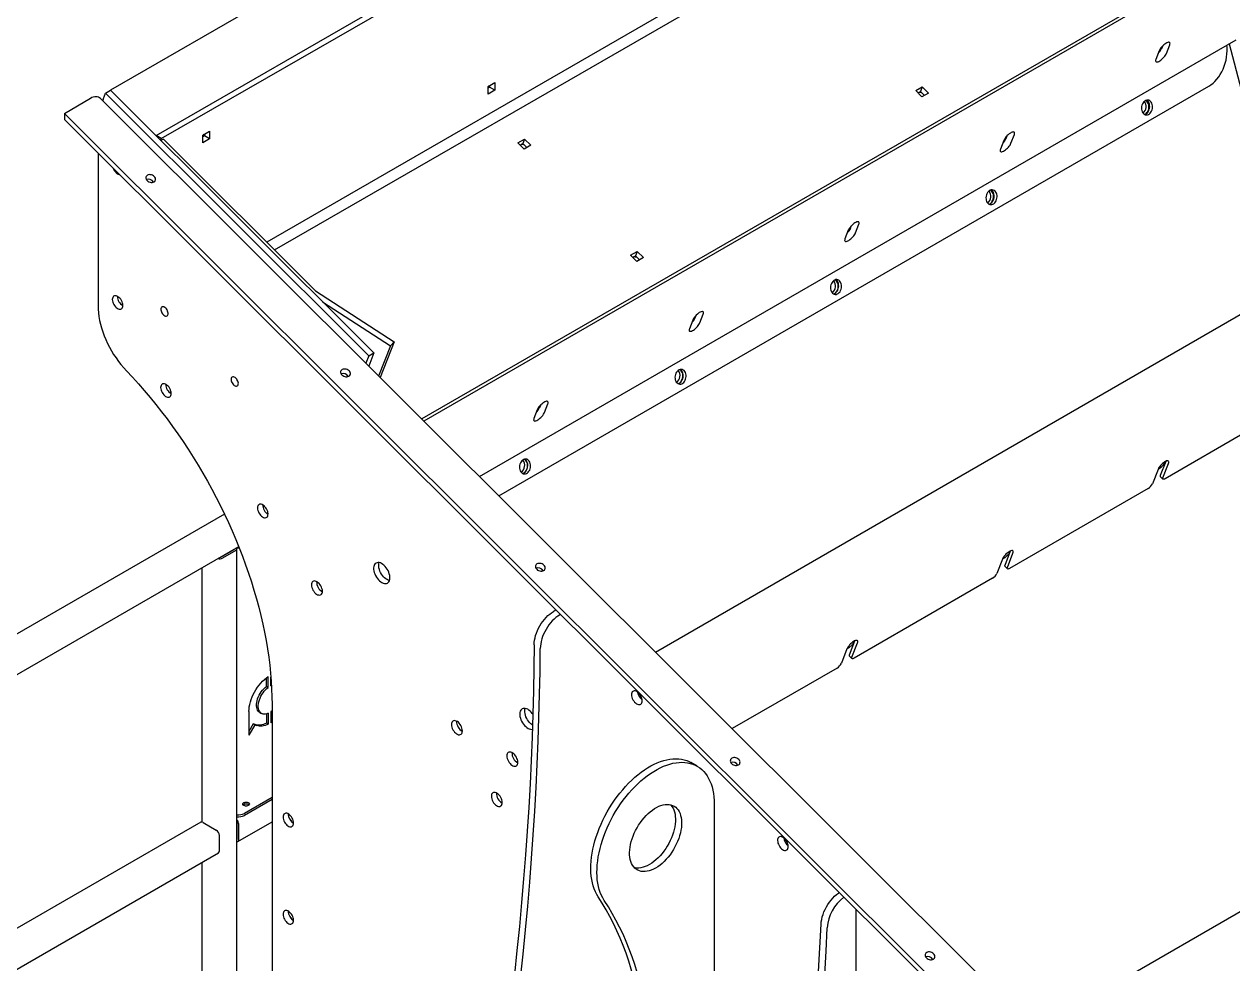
# Model space of a CAD drawing. Header units: millimetres. Extents: x 0 to 55611, y 0 to 32827.
# Drawn here: x 41805 to 43145, y 14474 to 15516 of the extents above; entities that cross this region are included whole.
import ezdxf

# ---------------------------------------------------------------- set-up
doc = ezdxf.new("R2010")
doc.units = ezdxf.units.MM
doc.header["$LTSCALE"] = 10
doc.linetypes.add('SLD-Continua', pattern=[0])
doc.layers.add('EQUIPO', color=30, linetype='SLD-Continua')
doc.layers.add('STRUC', color=5, linetype='SLD-Continua')

msp = doc.modelspace()

# ---------------------------------------------------------------- linework, layer by layer
at = {"layer": 'EQUIPO', "linetype": 'SLD-Continua', "lineweight": 25}
for p, q in [((42958.8, 16053.7), (41900.9, 15443)), ((41951.5, 15392.7), (42999.7, 15997.8)), ((41957.2, 15389.4), (43005.3, 15994.5)), ((43005.3, 15812), (42074.2, 15274.5)), ((42082.7, 15265.9), (43014.9, 15804.1)), ((43193.8, 15625.6), (42246, 15078.5)), ((43185.8, 15617.1), (42248.5, 15076)), ((42310, 15014.6), (43149.2, 15499)), ((43071.8, 15483.9), (43075.5, 15493.5)), ((43141.3, 15494.5), (43154.8, 15443.7)), ((43063.8, 15486.8), (43060.1, 15477.2)), ((43066.5, 15489.2), (43067.6, 15492.1)), ((41893, 15434), (41895.2, 15439.8)), ((41895.2, 15439.8), (41900.9, 15443.1)), ((41895.2, 15439.8), (42187.2, 15148.5)), ((41900.9, 15443.1), (42192.8, 15151.8)), ((41900.9, 15443), (41940.6, 15403.5)), ((42319.5, 15447.3), (42326.9, 15451.5)), ((42319.5, 15438.8), (42319.5, 15447.3)), ((42321.2, 15446.3), (42319.5, 15445.3)), ((42326.9, 15443.1), (42319.5, 15438.8)), ((42321.2, 15448.3), (42321.2, 15446.3)), ((42326.9, 15443.1), (42321.2, 15446.3)), ((42326.9, 15451.5), (42326.9, 15443.1)), ((42331.6, 14993.1), (43118.6, 15447.4)), ((42793.7, 15442.6), (42801, 15446.8)), ((42800.6, 15435.7), (42793.7, 15442.6)), ((42796.1, 15440.1), (42799.1, 15441.8)), ((42801, 15446.8), (42799.1, 15441.8)), ((42799.1, 15441.8), (42803.5, 15437.4)), ((42807.9, 15439.9), (42800.6, 15435.7)), ((42801, 15446.8), (42807.9, 15439.9)), ((41849.8, 15417.4), (41878.6, 15434.1)), ((44675.2, 12655.1), (41889.8, 15433.8)), ((41892.7, 15430.9), (41892.7, 15432.7)), ((44635.2, 12638.7), (41849.8, 15417.4)), ((41849.8, 15417.4), (41849.8, 15410.5)), ((41849.8, 15410.5), (44635.2, 12631.8)), ((41957.2, 15389.4), (41951.5, 15392.7)), ((41951.5, 15392.6), (41951.5, 15392.7)), ((41959.5, 15388.8), (41956.8, 15387.3)), ((41957.2, 15387.5), (41957.2, 15389.4)), ((41959.5, 15388.8), (42127.5, 15221.3)), ((42003.4, 15393.4), (42010.8, 15397.7)), ((42003.4, 15384.9), (42003.4, 15393.4)), ((42005.1, 15392.4), (42003.4, 15391.5)), ((42010.8, 15389.2), (42003.4, 15384.9)), ((42005.1, 15394.4), (42005.1, 15392.4)), ((42010.8, 15389.2), (42005.1, 15392.4)), ((42010.8, 15397.7), (42010.8, 15389.2)), ((42352.7, 15384.7), (42360, 15388.9)), ((42360, 15388.9), (42358.1, 15383.9)), ((42360, 15388.9), (42366.9, 15382)), ((42891.4, 15387.2), (42887.7, 15377.7)), ((42894, 15389.7), (42895.2, 15392.6)), ((42899.4, 15384.4), (42903.1, 15394)), ((41887.1, 15373.2), (41887.1, 15204)), ((42359.6, 15377.8), (42352.7, 15384.7)), ((42355.1, 15382.2), (42358.1, 15383.9)), ((42358.1, 15383.9), (42362.5, 15379.5)), ((42366.9, 15382), (42359.6, 15377.8)), ((42721.6, 15290.2), (42722.7, 15293)), ((42726.9, 15284.9), (42730.6, 15294.4)), ((42719, 15287.7), (42715.3, 15278.1)), ((42477.6, 15260.1), (42484.9, 15264.3)), ((42484.5, 15253.2), (42477.6, 15260.1)), ((42480, 15257.6), (42483, 15259.3)), ((42484.9, 15264.3), (42483, 15259.3)), ((42483, 15259.3), (42487.4, 15254.9)), ((42491.8, 15257.5), (42484.5, 15253.2)), ((42484.9, 15264.3), (42491.8, 15257.5)), ((42128.3, 15220.7), (42215.3, 15164.2)), ((42505.1, 14820), (43194.1, 15217.7)), ((42136.1, 15208.4), (42211.2, 15159.7)), ((42546.5, 15188.1), (42542.8, 15178.6)), ((42549.2, 15190.6), (42550.3, 15193.5)), ((42554.5, 15185.3), (42558.2, 15194.9)), ((42211.2, 15159.7), (42198.2, 15126.1)), ((42215.3, 15164.2), (42199.9, 15124.4)), ((42211.2, 15159.7), (42215.3, 15164.2)), ((42187.2, 15148.5), (42184, 15140.3)), ((42187.2, 15148.5), (42192.8, 15151.8)), ((42192.8, 15151.8), (42187.2, 15137.1)), ((42376.8, 15091.1), (42377.9, 15093.9)), ((42382.1, 15085.8), (42385.8, 15095.3)), ((42374.1, 15088.6), (42370.4, 15079)), ((43160.9, 15064.6), (43070.2, 15012.3)), ((43065.2, 15016), (43071.3, 15031.7)), ((43067.9, 15013.4), (43074, 15029.3)), ((43062.4, 15022.6), (43056.2, 15006.6)), ((43065.2, 15014.5), (43067.9, 15011.8)), ((43051.4, 15001.4), (42897.8, 14912.7)), ((42892.8, 14916.5), (42898.8, 14932.1)), ((42889.9, 14923), (42883.8, 14907.1)), ((42895.5, 14913.8), (42901.6, 14929.8)), ((42892.8, 14915), (42895.5, 14912.3)), ((42879, 14901.8), (42725.4, 14813.2)), ((42392.8, 14865.4), (42392.1, 14865.1)), ((42399.6, 14861.5), (42398.9, 14861.1)), ((42399.9, 14861.7), (42399.6, 14861.5)), ((42717.5, 14823.5), (42711.4, 14807.6)), ((42720.4, 14816.9), (42726.4, 14832.6)), ((42723, 14814.3), (42729.2, 14830.2)), ((42720.4, 14815.4), (42723, 14812.8)), ((42706.5, 14802.3), (42590.2, 14735.1)), ((42080, 14762), (42080, 13743.7)), ((42551.3, 14693.5), (42544.5, 14697.4)), ((42570.4, 14651.4), (42570.4, 13821.1)), ((42925.4, 14400.7), (43191.2, 14554.1)), ((42727.9, 13409.2), (42727.9, 14534.5))]:
    msp.add_line(p, q, dxfattribs=at)
at = {"layer": 'EQUIPO', "linetype": 'SLD-Continua', "lineweight": 25, "flags": 128}
for points in [[(43075.5, 15493.5), (43075.7, 15494.4), (43075.8, 15495.1), (43075.6, 15495.7), (43075.3, 15496.1), (43074.7, 15496.3), (43074, 15496.3), (43073.2, 15496), (43072.2, 15495.6), (43071.1, 15495), (43070, 15494.2), (43068.8, 15493.3), (43067.7, 15492.2), (43066.7, 15491.1), (43065.7, 15490), (43064.9, 15488.9), (43064.3, 15487.8), (43063.8, 15486.8)], [(43118.6, 15447.4), (43121, 15449), (43123.4, 15450.8), (43125.6, 15452.9), (43127.7, 15455.2), (43129.7, 15457.8), (43131.5, 15460.5), (43133.2, 15463.4), (43134.7, 15466.5), (43135.9, 15469.7), (43137, 15473), (43137.9, 15476.4), (43138.5, 15479.9), (43138.9, 15483.4), (43139.1, 15486.9), (43139.1, 15490.4), (43138.9, 15493.1)], [(43060.1, 15477.2), (43059.8, 15476.3), (43059.8, 15475.5), (43059.9, 15475), (43060.3, 15474.6), (43060.8, 15474.4), (43061.6, 15474.4), (43062.4, 15474.7), (43063.4, 15475.1), (43064.5, 15475.7), (43065.6, 15476.5), (43066.8, 15477.4), (43067.9, 15478.5), (43068.9, 15479.6), (43069.9, 15480.7), (43070.7, 15481.8), (43071.3, 15482.9), (43071.8, 15483.9)], [(43044.4, 15420.5), (43044.9, 15419.2), (43045.5, 15418.1), (43046.3, 15417.1), (43047.3, 15416.4), (43048.3, 15415.9), (43049.4, 15415.7), (43050.6, 15415.8), (43051.7, 15416.1), (43052.8, 15416.8), (43053.7, 15417.6), (43054.6, 15418.7), (43055.3, 15420), (43055.9, 15421.4), (43056.2, 15422.8), (43056.4, 15424.3), (43056.3, 15425.8), (43056.1, 15427.3), (43055.6, 15428.6), (43055, 15429.8), (43054.1, 15430.7), (43053.2, 15431.4), (43052.2, 15431.9), (43051, 15432.1), (43049.9, 15432), (43048.8, 15431.7), (43047.7, 15431.1), (43046.7, 15430.2), (43045.8, 15429.1), (43045.1, 15427.9), (43044.6, 15426.5), (43044.2, 15425), (43044.1, 15423.5), (43044.1, 15422), (43044.4, 15420.5)], [(43047.4, 15416.3), (43048.5, 15416.6), (43049.6, 15417.3), (43050.6, 15418.1), (43051.4, 15419.2), (43052.2, 15420.5), (43052.7, 15421.9), (43053.1, 15423.3), (43053.2, 15424.8), (43053.1, 15426.3), (43052.9, 15427.8), (43052.4, 15429.1), (43051.8, 15430.3), (43051, 15431.2), (43050, 15431.9), (43049.9, 15432)], [(43048.2, 15416.5), (43049.2, 15417.2), (43050.2, 15418.2), (43051, 15419.3), (43051.6, 15420.7), (43052.1, 15422.1), (43052.3, 15423.6), (43052.4, 15425.1), (43052.2, 15426.6), (43051.8, 15428), (43051.3, 15429.2), (43050.5, 15430.3), (43049.6, 15431.1), (43048.8, 15431.7)], [(42903.1, 15394), (42903.3, 15394.9), (42903.4, 15395.6), (42903.2, 15396.2), (42902.9, 15396.6), (42902.3, 15396.8), (42901.6, 15396.7), (42900.7, 15396.5), (42899.7, 15396.1), (42898.7, 15395.4), (42897.5, 15394.6), (42896.4, 15393.7), (42895.3, 15392.7), (42894.2, 15391.6), (42893.3, 15390.5), (42892.5, 15389.3), (42891.8, 15388.2), (42891.4, 15387.2)], [(42887.7, 15377.7), (42887.4, 15376.8), (42887.4, 15376), (42887.5, 15375.4), (42887.9, 15375), (42888.4, 15374.9), (42889.1, 15374.9), (42890, 15375.1), (42891, 15375.6), (42892.1, 15376.2), (42893.2, 15377), (42894.3, 15377.9), (42895.5, 15378.9), (42896.5, 15380), (42897.4, 15381.2), (42898.3, 15382.3), (42898.9, 15383.4), (42899.4, 15384.4)], [(41903.7, 15356.7), (41903.9, 15356.2), (41904.5, 15354.8), (41905.4, 15353.5), (41906.3, 15352.4), (41907.3, 15351.3), (41908.4, 15350.5), (41909.4, 15349.9), (41910.5, 15349.6), (41910.9, 15349.5)], [(41949.2, 15341.4), (41950, 15342), (41950.5, 15342.8), (41950.8, 15343.6), (41950.9, 15344.6), (41950.7, 15345.6), (41950.2, 15346.5), (41949.4, 15347.4), (41948.5, 15348.2), (41947.4, 15348.8), (41946.2, 15349.2), (41945, 15349.4), (41943.8, 15349.5), (41942.7, 15349.2), (41941.8, 15348.8), (41941, 15348.2), (41940.4, 15347.5), (41940.1, 15346.6), (41940.1, 15345.6), (41940.3, 15344.7), (41940.8, 15343.7), (41941.5, 15342.8), (41942.4, 15342.1), (41943.5, 15341.5), (41944.7, 15341), (41945.9, 15340.8), (41947.1, 15340.8), (41948.2, 15341), (41949.2, 15341.4)], [(42872, 15321), (42872.4, 15319.7), (42873.1, 15318.5), (42873.9, 15317.6), (42874.8, 15316.8), (42875.9, 15316.4), (42877, 15316.2), (42878.1, 15316.3), (42879.3, 15316.6), (42880.3, 15317.2), (42881.3, 15318.1), (42882.2, 15319.2), (42882.9, 15320.4), (42883.5, 15321.8), (42883.8, 15323.3), (42884, 15324.8), (42883.9, 15326.3), (42883.6, 15327.7), (42883.2, 15329.1), (42882.5, 15330.2), (42881.7, 15331.2), (42880.8, 15331.9), (42879.7, 15332.4), (42878.6, 15332.6), (42877.5, 15332.5), (42876.4, 15332.1), (42875.3, 15331.5), (42874.3, 15330.7), (42873.4, 15329.6), (42872.7, 15328.3), (42872.2, 15326.9), (42871.8, 15325.5), (42871.6, 15323.9), (42871.7, 15322.4), (42872, 15321)], [(42875, 15316.8), (42876.1, 15317.1), (42877.1, 15317.7), (42878.1, 15318.6), (42879, 15319.7), (42879.7, 15320.9), (42880.3, 15322.3), (42880.6, 15323.8), (42880.8, 15325.3), (42880.7, 15326.8), (42880.5, 15328.2), (42880, 15329.6), (42879.3, 15330.7), (42878.5, 15331.7), (42877.6, 15332.4), (42877.5, 15332.5)], [(42875.8, 15316.9), (42875.9, 15317), (42877, 15317.7), (42877.9, 15318.7), (42878.7, 15319.9), (42879.4, 15321.2), (42879.8, 15322.7), (42880.1, 15324.2), (42880.1, 15325.7), (42879.9, 15327.1), (42879.6, 15328.5), (42879, 15329.8), (42878.3, 15330.8), (42877.4, 15331.7), (42876.7, 15332.2)], [(42730.6, 15294.4), (42730.9, 15295.3), (42731, 15296.1), (42730.8, 15296.6), (42730.5, 15297), (42729.9, 15297.2), (42729.2, 15297.2), (42728.3, 15297), (42727.3, 15296.5), (42726.2, 15295.9), (42725.1, 15295.1), (42724, 15294.2), (42722.9, 15293.2), (42721.8, 15292.1), (42720.9, 15290.9), (42720.1, 15289.8), (42719.4, 15288.7), (42719, 15287.7)], [(42715.3, 15278.1), (42715, 15277.2), (42714.9, 15276.5), (42715.1, 15275.9), (42715.4, 15275.5), (42716, 15275.3), (42716.7, 15275.3), (42717.6, 15275.6), (42718.6, 15276), (42719.7, 15276.6), (42720.8, 15277.4), (42721.9, 15278.3), (42723, 15279.4), (42724.1, 15280.5), (42725, 15281.6), (42725.8, 15282.8), (42726.5, 15283.8), (42726.9, 15284.9)], [(42699.6, 15221.5), (42700, 15220.2), (42700.7, 15219), (42701.5, 15218), (42702.4, 15217.3), (42703.5, 15216.8), (42704.6, 15216.6), (42705.7, 15216.7), (42706.8, 15217.1), (42707.9, 15217.7), (42708.9, 15218.6), (42709.8, 15219.6), (42710.5, 15220.9), (42711, 15222.3), (42711.4, 15223.8), (42711.6, 15225.3), (42711.5, 15226.8), (42711.2, 15228.2), (42710.8, 15229.5), (42710.1, 15230.7), (42709.3, 15231.6), (42708.4, 15232.4), (42707.3, 15232.8), (42706.2, 15233), (42705.1, 15233), (42703.9, 15232.6), (42702.9, 15232), (42701.9, 15231.1), (42701, 15230), (42700.3, 15228.8), (42699.7, 15227.4), (42699.4, 15225.9), (42699.2, 15224.4), (42699.3, 15222.9), (42699.6, 15221.5)], [(42702.6, 15217.2), (42703.7, 15217.6), (42704.7, 15218.2), (42705.7, 15219.1), (42706.6, 15220.1), (42707.3, 15221.4), (42707.9, 15222.8), (42708.2, 15224.3), (42708.4, 15225.8), (42708.3, 15227.3), (42708, 15228.7), (42707.6, 15230), (42706.9, 15231.2), (42706.1, 15232.1), (42705.2, 15232.9), (42705, 15233)], [(42703.4, 15217.4), (42703.7, 15217.6), (42704.7, 15218.3), (42705.7, 15219.3), (42706.5, 15220.5), (42707.1, 15221.8), (42707.6, 15223.2), (42707.8, 15224.7), (42707.9, 15226.2), (42707.7, 15227.7), (42707.3, 15229.1), (42706.8, 15230.3), (42706, 15231.4), (42705.1, 15232.2), (42704.3, 15232.8)], [(41903.3, 15213.2), (41903, 15212.1), (41902.9, 15210.9), (41903.1, 15209.6), (41903.4, 15208.2), (41903.9, 15206.8), (41904.5, 15205.5), (41905.4, 15204.2), (41906.3, 15203), (41907.3, 15202), (41908.4, 15201.2), (41909.4, 15200.6), (41910.5, 15200.2), (41911.5, 15200.1), (41912.4, 15200.3), (41913.2, 15200.7), (41913.8, 15201.3), (41914.3, 15202.2), (41914.5, 15203.2), (41914.6, 15204.4), (41914.5, 15205.8), (41914.2, 15207.1), (41913.7, 15208.5), (41913, 15209.9), (41912.2, 15211.2), (41911.3, 15212.3), (41910.3, 15213.3), (41909.2, 15214.2), (41908.1, 15214.8), (41907.1, 15215.1), (41906.1, 15215.2), (41905.2, 15215.1), (41904.4, 15214.7), (41903.8, 15214), (41903.3, 15213.2)], [(41887.1, 15204), (41887.2, 15200.1), (41887.5, 15196.1), (41888.1, 15192), (41888.8, 15187.8), (41889.8, 15183.6), (41891, 15179.4), (41892.3, 15175.1), (41893.9, 15170.8), (41895.7, 15166.6), (41897.6, 15162.3), (41899.7, 15158.2), (41902, 15154.1), (41904.4, 15150.1), (41907, 15146.2), (41909.7, 15142.4), (41912.5, 15138.8), (41915.5, 15135.3), (41918.5, 15132)], [(41956.9, 15201.6), (41956.7, 15200.7), (41956.7, 15199.7), (41956.9, 15198.5), (41957.3, 15197.4), (41957.8, 15196.2), (41958.5, 15195.1), (41959.3, 15194.2), (41960.2, 15193.5), (41961.1, 15192.9), (41962, 15192.6), (41962.8, 15192.6), (41963.6, 15192.8), (41964.1, 15193.3), (41964.5, 15194), (41964.7, 15194.9), (41964.8, 15195.9), (41964.6, 15197.1), (41964.2, 15198.2), (41963.6, 15199.4), (41962.9, 15200.5), (41962.1, 15201.4), (41961.2, 15202.1), (41960.3, 15202.7), (41959.4, 15203), (41958.6, 15203), (41957.9, 15202.8), (41957.3, 15202.3), (41956.9, 15201.6)], [(41964, 15198.7), (41963.5, 15199.5), (41963.1, 15200.2)], [(41964, 15198.7), (41963.5, 15199.5), (41963.1, 15200.2)], [(42542.8, 15178.6), (42542.6, 15177.7), (42542.5, 15176.9), (42542.7, 15176.4), (42543, 15176), (42543.6, 15175.8), (42544.3, 15175.8), (42545.2, 15176), (42546.2, 15176.5), (42547.2, 15177.1), (42548.4, 15177.9), (42549.5, 15178.8), (42550.6, 15179.8), (42551.7, 15180.9), (42552.6, 15182.1), (42553.4, 15183.2), (42554.1, 15184.3), (42554.5, 15185.3)], [(42558.2, 15194.9), (42558.5, 15195.8), (42558.5, 15196.5), (42558.4, 15197.1), (42558, 15197.5), (42557.5, 15197.7), (42556.8, 15197.7), (42555.9, 15197.4), (42554.9, 15197), (42553.8, 15196.4), (42552.7, 15195.6), (42551.6, 15194.7), (42550.4, 15193.6), (42549.4, 15192.5), (42548.5, 15191.4), (42547.7, 15190.2), (42547, 15189.2), (42546.5, 15188.1)], [(41918.5, 15132), (41925.2, 15124.9), (41931.9, 15117.5), (41938.4, 15110), (41944.9, 15102.4), (41951.2, 15094.6), (41957.5, 15086.6), (41963.7, 15078.5), (41969.7, 15070.3), (41975.6, 15062), (41981.4, 15053.5), (41987.1, 15044.9), (41992.6, 15036.2), (41998, 15027.4), (42003.3, 15018.5), (42008.4, 15009.6), (42013.4, 15000.5), (42018.2, 14991.4), (42022.8, 14982.2), (42027.3, 14973), (42031.7, 14963.7), (42035.8, 14954.4), (42039.8, 14945), (42043.6, 14935.6), (42047.3, 14926.2), (42050.7, 14916.8), (42054, 14907.4), (42057.1, 14897.9), (42060, 14888.5), (42062.7, 14879.1), (42065.3, 14869.8), (42067.6, 14860.4), (42069.7, 14851.1), (42071.7, 14841.9), (42073.4, 14832.7), (42074.9, 14823.6), (42076.3, 14814.5), (42077.4, 14805.5), (42078.3, 14796.6), (42079, 14787.8), (42079.5, 14779.1), (42079.9, 14770.5), (42080, 14762)], [(42165.2, 15125.9), (42166, 15126.5), (42166.6, 15127.3), (42166.9, 15128.1), (42166.9, 15129.1), (42166.7, 15130.1), (42166.2, 15131), (42165.5, 15131.9), (42164.5, 15132.7), (42163.5, 15133.3), (42162.3, 15133.7), (42161.1, 15133.9), (42159.9, 15133.9), (42158.8, 15133.7), (42157.8, 15133.3), (42157, 15132.7), (42156.4, 15132), (42156.1, 15131.1), (42156.1, 15130.1), (42156.3, 15129.2), (42156.8, 15128.2), (42157.5, 15127.3), (42158.5, 15126.6), (42159.5, 15125.9), (42160.7, 15125.5), (42161.9, 15125.3), (42163.1, 15125.3), (42164.2, 15125.5), (42165.2, 15125.9)], [(42527.1, 15121.9), (42527.6, 15120.6), (42528.2, 15119.5), (42529.1, 15118.5), (42530, 15117.8), (42531, 15117.3), (42532.2, 15117.1), (42533.3, 15117.2), (42534.4, 15117.5), (42535.5, 15118.2), (42536.5, 15119), (42537.4, 15120.1), (42538.1, 15121.4), (42538.6, 15122.7), (42539, 15124.2), (42539.1, 15125.7), (42539.1, 15127.2), (42538.8, 15128.7), (42538.3, 15130), (42537.7, 15131.1), (42536.9, 15132.1), (42535.9, 15132.8), (42534.9, 15133.3), (42533.8, 15133.5), (42532.6, 15133.4), (42531.5, 15133.1), (42530.4, 15132.4), (42529.5, 15131.6), (42528.6, 15130.5), (42527.9, 15129.2), (42527.3, 15127.9), (42527, 15126.4), (42526.8, 15124.9), (42526.9, 15123.4), (42527.1, 15121.9)], [(42530.1, 15117.7), (42531.2, 15118), (42532.3, 15118.7), (42533.3, 15119.5), (42534.2, 15120.6), (42534.9, 15121.9), (42535.4, 15123.2), (42535.8, 15124.7), (42535.9, 15126.2), (42535.9, 15127.7), (42535.6, 15129.2), (42535.2, 15130.5), (42534.5, 15131.6), (42533.7, 15132.6), (42532.7, 15133.3), (42532.6, 15133.4)], [(42530.9, 15117.9), (42531.4, 15118.1), (42532.5, 15118.9), (42533.4, 15119.8), (42534.2, 15121), (42534.8, 15122.3), (42535.3, 15123.8), (42535.6, 15125.3), (42535.6, 15126.8), (42535.4, 15128.3), (42535.1, 15129.7), (42534.5, 15130.9), (42533.8, 15132), (42532.9, 15132.8), (42532.1, 15133.3)], [(41956.9, 15115.6), (41956.6, 15114.5), (41956.5, 15113.3), (41956.6, 15112), (41957, 15110.6), (41957.5, 15109.3), (41958.1, 15107.9), (41958.9, 15106.6), (41959.9, 15105.4), (41960.9, 15104.4), (41961.9, 15103.6), (41963, 15103), (41964.1, 15102.7), (41965.1, 15102.6), (41966, 15102.7), (41966.8, 15103.1), (41967.4, 15103.8), (41967.8, 15104.6), (41968.1, 15105.7), (41968.2, 15106.9), (41968.1, 15108.2), (41967.8, 15109.5), (41967.3, 15110.9), (41966.6, 15112.3), (41965.8, 15113.6), (41964.9, 15114.7), (41963.8, 15115.8), (41962.8, 15116.6), (41961.7, 15117.2), (41960.6, 15117.5), (41959.6, 15117.6), (41958.7, 15117.5), (41958, 15117.1), (41957.3, 15116.4), (41956.9, 15115.6)], [(42034.8, 15123.9), (42034.6, 15123), (42034.6, 15121.9), (42034.8, 15120.8), (42035.2, 15119.6), (42035.7, 15118.5), (42036.4, 15117.4), (42037.3, 15116.5), (42038.1, 15115.7), (42039, 15115.2), (42039.9, 15114.9), (42040.7, 15114.9), (42041.5, 15115.1), (42042, 15115.6), (42042.4, 15116.3), (42042.6, 15117.2), (42042.7, 15118.2), (42042.5, 15119.3), (42042.1, 15120.5), (42041.5, 15121.7), (42040.8, 15122.7), (42040, 15123.7), (42039.1, 15124.4), (42038.2, 15125), (42037.3, 15125.2), (42036.5, 15125.3), (42035.8, 15125), (42035.2, 15124.6), (42034.8, 15123.9)], [(42041.9, 15121), (42041.4, 15121.8), (42041, 15122.4)], [(42041.9, 15121), (42041.4, 15121.8), (42041, 15122.4)], [(42385.8, 15095.3), (42386.1, 15096.2), (42386.1, 15097), (42386, 15097.6), (42385.6, 15098), (42385.1, 15098.1), (42384.3, 15098.1), (42383.5, 15097.9), (42382.5, 15097.4), (42381.4, 15096.8), (42380.3, 15096), (42379.1, 15095.1), (42378, 15094.1), (42377, 15093), (42376, 15091.8), (42375.2, 15090.7), (42374.6, 15089.6), (42374.1, 15088.6)], [(42370.4, 15079), (42370.2, 15078.1), (42370.1, 15077.4), (42370.3, 15076.8), (42370.6, 15076.4), (42371.2, 15076.2), (42371.9, 15076.3), (42372.7, 15076.5), (42373.7, 15076.9), (42374.8, 15077.6), (42375.9, 15078.4), (42377.1, 15079.3), (42378.2, 15080.3), (42379.2, 15081.4), (42380.2, 15082.5), (42381, 15083.7), (42381.6, 15084.8), (42382.1, 15085.8)], [(42354.7, 15022.4), (42355.2, 15021.1), (42355.8, 15019.9), (42356.6, 15019), (42357.6, 15018.2), (42358.6, 15017.8), (42359.7, 15017.6), (42360.9, 15017.6), (42362, 15018), (42363.1, 15018.6), (42364.1, 15019.5), (42364.9, 15020.6), (42365.7, 15021.8), (42366.2, 15023.2), (42366.6, 15024.7), (42366.7, 15026.2), (42366.7, 15027.7), (42366.4, 15029.1), (42365.9, 15030.5), (42365.3, 15031.6), (42364.5, 15032.6), (42363.5, 15033.3), (42362.5, 15033.8), (42361.4, 15034), (42360.2, 15033.9), (42359.1, 15033.5), (42358, 15032.9), (42357, 15032), (42356.2, 15031), (42355.4, 15029.7), (42354.9, 15028.3), (42354.5, 15026.8), (42354.4, 15025.3), (42354.4, 15023.8), (42354.7, 15022.4)], [(42357.7, 15018.2), (42358.8, 15018.5), (42359.9, 15019.1), (42360.9, 15020), (42361.7, 15021.1), (42362.5, 15022.3), (42363, 15023.7), (42363.4, 15025.2), (42363.5, 15026.7), (42363.5, 15028.2), (42363.2, 15029.6), (42362.7, 15031), (42362.1, 15032.1), (42361.3, 15033.1), (42360.3, 15033.8), (42360.2, 15033.9)], [(42357.8, 15018.1), (42358.1, 15018.2), (42359.2, 15018.7), (42360.2, 15019.4), (42361.2, 15020.4), (42362, 15021.6), (42362.6, 15022.9), (42363.1, 15024.3), (42363.3, 15025.8), (42363.4, 15027.4), (42363.2, 15028.8), (42362.8, 15030.2), (42362.3, 15031.5), (42361.5, 15032.5), (42360.6, 15033.4), (42360, 15033.8)], [(43074, 15029.3), (43074.3, 15030.2), (43074.4, 15031), (43074.2, 15031.5), (43073.8, 15031.9), (43073.3, 15032.1), (43072.6, 15032.1), (43071.7, 15031.9), (43070.7, 15031.4), (43069.6, 15030.8), (43068.5, 15030), (43067.4, 15029.1), (43066.3, 15028), (43065.2, 15026.9), (43064.3, 15025.8), (43063.5, 15024.7), (43062.8, 15023.6), (43062.4, 15022.6)], [(43065.2, 15014.5), (43065.1, 15014.6), (43065, 15015), (43065.1, 15015.4), (43065.2, 15016)], [(43070.2, 15012.3), (43069.6, 15011.9), (43069, 15011.7), (43068.5, 15011.6), (43068.1, 15011.7), (43067.8, 15011.9), (43067.7, 15012.3), (43067.7, 15012.8), (43067.9, 15013.4)], [(42064.3, 14981.9), (42064, 14980.9), (42063.9, 14979.7), (42064, 14978.4), (42064.4, 14977), (42064.9, 14975.6), (42065.5, 14974.3), (42066.3, 14973), (42067.3, 14971.8), (42068.3, 14970.8), (42069.3, 14970), (42070.4, 14969.4), (42071.5, 14969), (42072.5, 14968.9), (42073.4, 14969.1), (42074.2, 14969.5), (42074.8, 14970.1), (42075.2, 14971), (42075.5, 14972), (42075.6, 14973.2), (42075.5, 14974.5), (42075.2, 14975.9), (42074.7, 14977.3), (42074, 14978.7), (42073.2, 14980), (42072.2, 14981.1), (42071.2, 14982.1), (42070.2, 14983), (42069.1, 14983.6), (42068, 14983.9), (42067, 14984), (42066.1, 14983.9), (42065.4, 14983.4), (42064.7, 14982.8), (42064.3, 14981.9)], [(42901.6, 14929.8), (42901.9, 14930.7), (42901.9, 14931.4), (42901.8, 14932), (42901.4, 14932.4), (42900.9, 14932.6), (42900.2, 14932.5), (42899.3, 14932.3), (42898.3, 14931.9), (42897.2, 14931.3), (42896.1, 14930.5), (42895, 14929.5), (42893.8, 14928.5), (42892.8, 14927.4), (42891.9, 14926.3), (42891, 14925.1), (42890.4, 14924), (42889.9, 14923)], [(42193.2, 14916.1), (42192.8, 14914.8), (42192.6, 14913.3), (42192.7, 14911.7), (42192.9, 14910.1), (42193.3, 14908.3), (42194, 14906.6), (42194.7, 14904.9), (42195.7, 14903.2), (42196.8, 14901.6), (42198, 14900.2), (42199.2, 14898.9), (42200.6, 14897.9), (42201.9, 14897), (42203.3, 14896.4), (42204.6, 14896), (42205.8, 14895.9), (42207, 14896), (42208, 14896.5), (42208.9, 14897.1), (42209.6, 14898), (42210.2, 14899.1), (42210.6, 14900.4), (42210.7, 14901.8), (42210.7, 14903.4), (42210.5, 14905.1), (42210, 14906.8), (42209.4, 14908.6), (42208.6, 14910.3), (42207.7, 14912), (42206.6, 14913.5), (42205.4, 14915), (42204.1, 14916.2), (42202.8, 14917.3), (42201.5, 14918.2), (42200.1, 14918.8), (42198.8, 14919.2), (42197.6, 14919.3), (42196.4, 14919.1), (42195.4, 14918.7), (42194.5, 14918.1), (42193.7, 14917.2), (42193.2, 14916.1)], [(42210.2, 14899.3), (42210.2, 14899.3), (42208.9, 14899.6), (42207.6, 14900.3), (42206.2, 14901.1), (42204.9, 14902.2), (42203.6, 14903.5), (42202.4, 14904.9), (42201.3, 14906.5), (42200.4, 14908.1), (42199.6, 14909.9), (42199, 14911.6), (42198.6, 14913.3), (42198.3, 14915), (42198.3, 14916.6), (42198.5, 14918), (42198.8, 14919.2)], [(42381.3, 14910.4), (42382, 14911), (42382.6, 14911.8), (42382.9, 14912.6), (42382.9, 14913.6), (42382.7, 14914.6), (42382.2, 14915.5), (42381.5, 14916.4), (42380.6, 14917.2), (42379.5, 14917.8), (42378.3, 14918.2), (42377.1, 14918.4), (42375.9, 14918.4), (42374.8, 14918.2), (42373.8, 14917.8), (42373, 14917.2), (42372.5, 14916.5), (42372.2, 14915.6), (42372.1, 14914.6), (42372.3, 14913.7), (42372.8, 14912.7), (42373.6, 14911.8), (42374.5, 14911), (42375.6, 14910.4), (42376.8, 14910), (42378, 14909.8), (42379.2, 14909.8), (42380.3, 14910), (42381.3, 14910.4)], [(42892.8, 14915), (42892.7, 14915.1), (42892.6, 14915.4), (42892.6, 14915.9), (42892.8, 14916.5)], [(42897.8, 14912.7), (42897.1, 14912.4), (42896.5, 14912.2), (42896, 14912.1), (42895.6, 14912.2), (42895.4, 14912.4), (42895.3, 14912.8), (42895.3, 14913.3), (42895.5, 14913.8)], [(42124.1, 14896.7), (42123.8, 14895.6), (42123.7, 14894.4), (42123.8, 14893), (42124.2, 14891.6), (42124.7, 14890.1), (42125.4, 14888.7), (42126.2, 14887.4), (42127.2, 14886.2), (42128.3, 14885.1), (42129.4, 14884.3), (42130.5, 14883.6), (42131.6, 14883.3), (42132.6, 14883.2), (42133.6, 14883.3), (42134.4, 14883.7), (42135, 14884.4), (42135.5, 14885.3), (42135.8, 14886.4), (42135.9, 14887.6), (42135.8, 14889), (42135.4, 14890.4), (42134.9, 14891.9), (42134.2, 14893.3), (42133.4, 14894.6), (42132.4, 14895.9), (42131.3, 14896.9), (42130.2, 14897.8), (42129.1, 14898.4), (42128, 14898.7), (42127, 14898.9), (42126, 14898.7), (42125.2, 14898.3), (42124.6, 14897.6), (42124.1, 14896.7)], [(42370.6, 14828), (42370.8, 14830.5), (42371.1, 14833.1), (42371.6, 14835.7), (42372.3, 14838.4), (42373.2, 14841.1), (42374.3, 14843.8), (42375.6, 14846.5), (42377, 14849.1), (42378.6, 14851.6), (42380.2, 14854), (42382.1, 14856.3), (42384, 14858.5), (42385.9, 14860.4), (42388, 14862.2), (42390, 14863.7), (42392.1, 14865.1)], [(42395, 14866.6), (42394.8, 14866.5), (42392.8, 14865.4)], [(42398.9, 14861.1), (42396.8, 14859.8), (42394.8, 14858.3), (42392.7, 14856.5), (42390.7, 14854.5), (42388.8, 14852.4), (42387, 14850.1), (42385.3, 14847.7), (42383.8, 14845.2), (42382.4, 14842.6), (42381.1, 14839.9), (42380, 14837.2), (42379.1, 14834.5), (42378.4, 14831.8), (42377.9, 14829.2), (42377.6, 14826.6), (42377.4, 14824.1)], [(42370.6, 14828), (42370.4, 14802.6), (42369.9, 14777), (42369.3, 14751.3), (42368.4, 14725.5), (42367.3, 14699.7), (42366.1, 14673.7), (42364.6, 14647.6), (42362.9, 14621.4), (42361.1, 14595.1), (42359, 14568.7), (42356.7, 14542.3), (42354.3, 14515.7), (42351.6, 14489), (42348.7, 14462.3), (42345.7, 14435.5), (42342.4, 14408.6), (42339, 14381.6), (42335.3, 14354.5), (42331.4, 14327.4), (42327.4, 14300.2), (42323.1, 14272.9), (42318.7, 14245.6), (42314.1, 14218.2), (42309.2, 14190.7), (42304.2, 14163.2), (42299, 14135.6), (42293.5, 14108), (42287.9, 14080.3), (42282.1, 14052.5), (42276.1, 14024.7), (42269.9, 13996.9), (42263.5, 13969), (42256.9, 13941), (42250.2, 13913.1), (42243.2, 13885.1), (42236.1, 13857), (42228.7, 13828.9)], [(42235.5, 13825), (42242.8, 13853.1), (42250, 13881.1), (42257, 13909.2), (42263.7, 13937.1), (42270.3, 13965.1), (42276.7, 13992.9), (42282.9, 14020.8), (42288.9, 14048.6), (42294.7, 14076.3), (42300.3, 14104), (42305.7, 14131.7), (42311, 14159.3), (42316, 14186.8), (42320.8, 14214.3), (42325.5, 14241.7), (42329.9, 14269), (42334.2, 14296.3), (42338.2, 14323.5), (42342.1, 14350.6), (42345.7, 14377.7), (42349.2, 14404.7), (42352.5, 14431.6), (42355.5, 14458.4), (42358.4, 14485.1), (42361.1, 14511.8), (42363.5, 14538.3), (42365.8, 14564.8), (42367.8, 14591.2), (42369.7, 14617.5), (42371.4, 14643.7), (42372.8, 14669.8), (42374.1, 14695.7), (42375.2, 14721.6), (42376, 14747.4), (42376.7, 14773.1), (42377.2, 14798.6), (42377.4, 14824.1)], [(42729.2, 14830.2), (42729.5, 14831.1), (42729.5, 14831.9), (42729.4, 14832.5), (42729, 14832.9), (42728.5, 14833), (42727.7, 14833), (42726.9, 14832.8), (42725.9, 14832.3), (42724.8, 14831.7), (42723.7, 14830.9), (42722.5, 14830), (42721.4, 14829), (42720.4, 14827.9), (42719.4, 14826.7), (42718.6, 14825.6), (42718, 14824.5), (42717.5, 14823.5)], [(42720.4, 14815.4), (42720.3, 14815.5), (42720.2, 14815.9), (42720.2, 14816.4), (42720.4, 14816.9)], [(42725.4, 14813.2), (42724.7, 14812.8), (42724.1, 14812.6), (42723.6, 14812.6), (42723.2, 14812.7), (42723, 14812.9), (42722.8, 14813.2), (42722.9, 14813.7), (42723, 14814.3)], [(42490, 14763.8), (42490.3, 14764.8), (42490.4, 14766), (42490.3, 14767.4), (42490, 14768.8), (42489.4, 14770.2), (42488.8, 14771.6), (42487.9, 14772.9), (42487, 14774.1), (42486, 14775.1), (42484.9, 14775.9), (42483.8, 14776.5), (42482.7, 14776.9), (42481.7, 14777), (42480.8, 14776.8), (42480, 14776.4), (42479.3, 14775.8), (42478.9, 14774.9), (42478.6, 14773.8), (42478.5, 14772.6), (42478.6, 14771.3), (42479, 14769.9), (42479.5, 14768.5), (42480.2, 14767.1), (42481, 14765.8), (42481.9, 14764.6), (42482.9, 14763.6), (42484, 14762.7), (42485.1, 14762.1), (42486.2, 14761.8), (42487.2, 14761.7), (42488.1, 14761.8), (42488.9, 14762.2), (42489.6, 14762.9), (42490, 14763.8)], [(42369.2, 14751), (42368.6, 14751.9), (42367.4, 14753.3), (42366.2, 14754.6), (42364.8, 14755.7), (42363.5, 14756.5), (42362.1, 14757.2), (42360.8, 14757.5), (42359.6, 14757.6), (42358.4, 14757.5), (42357.4, 14757.1), (42356.5, 14756.4), (42355.8, 14755.5), (42355.2, 14754.4)], [(42368.9, 14739.1), (42368.2, 14739.5), (42366.9, 14740.6), (42365.6, 14741.8), (42364.4, 14743.3), (42363.4, 14744.8), (42362.4, 14746.5), (42361.6, 14748.2), (42361, 14750), (42360.6, 14751.7), (42360.4, 14753.4), (42360.3, 14755), (42360.5, 14756.4), (42360.8, 14757.5)], [(42279.3, 14741.9), (42279, 14740.8), (42278.9, 14739.5), (42279.1, 14738.2), (42279.4, 14736.7), (42279.9, 14735.3), (42280.6, 14733.9), (42281.5, 14732.5), (42282.4, 14731.3), (42283.5, 14730.3), (42284.6, 14729.4), (42285.7, 14728.8), (42286.8, 14728.4), (42287.8, 14728.3), (42288.8, 14728.5), (42289.6, 14728.9), (42290.3, 14729.6), (42290.7, 14730.5), (42291, 14731.5), (42291.1, 14732.8), (42291, 14734.2), (42290.6, 14735.6), (42290.1, 14737), (42289.4, 14738.5), (42288.6, 14739.8), (42287.6, 14741), (42286.6, 14742.1), (42285.5, 14742.9), (42284.3, 14743.5), (42283.2, 14743.9), (42282.2, 14744), (42281.3, 14743.8), (42280.4, 14743.4), (42279.8, 14742.8), (42279.3, 14741.9)], [(42355.2, 14754.4), (42354.8, 14753.1), (42354.7, 14751.7), (42354.7, 14750.1), (42354.9, 14748.4), (42355.4, 14746.7), (42356, 14745), (42356.8, 14743.2), (42357.7, 14741.6), (42358.8, 14740), (42360, 14738.6), (42361.3, 14737.3), (42362.6, 14736.2), (42363.9, 14735.4), (42365.3, 14734.8), (42366.6, 14734.4), (42367.8, 14734.3), (42368.7, 14734.4)], [(42340.8, 14707), (42340.5, 14705.9), (42340.4, 14704.6), (42340.5, 14703.3), (42340.9, 14701.8), (42341.4, 14700.4), (42342.1, 14699), (42342.9, 14697.6), (42343.9, 14696.4), (42344.9, 14695.4), (42346, 14694.5), (42347.2, 14693.9), (42348.3, 14693.5), (42349.3, 14693.4), (42350.2, 14693.6), (42351.1, 14694), (42351.7, 14694.7), (42352.2, 14695.6), (42352.5, 14696.6), (42352.6, 14697.9), (42352.4, 14699.3), (42352.1, 14700.7), (42351.6, 14702.1), (42350.9, 14703.6), (42350, 14704.9), (42349.1, 14706.1), (42348, 14707.2), (42346.9, 14708), (42345.8, 14708.6), (42344.7, 14709), (42343.7, 14709.1), (42342.7, 14708.9), (42341.9, 14708.5), (42341.2, 14707.9), (42340.8, 14707)], [(42597.3, 14694.9), (42598.1, 14695.5), (42598.6, 14696.2), (42598.9, 14697.1), (42599, 14698.1), (42598.7, 14699), (42598.3, 14700), (42597.5, 14700.9), (42596.6, 14701.6), (42595.5, 14702.3), (42594.3, 14702.7), (42593.1, 14702.9), (42591.9, 14702.9), (42590.8, 14702.7), (42589.8, 14702.3), (42589.1, 14701.7), (42588.5, 14700.9), (42588.2, 14700.1), (42588.1, 14699.1), (42588.4, 14698.1), (42588.9, 14697.2), (42589.6, 14696.3), (42590.5, 14695.5), (42591.6, 14694.9), (42592.8, 14694.5), (42594, 14694.3), (42595.2, 14694.3), (42596.3, 14694.5), (42597.3, 14694.9)], [(42441.6, 14548.5), (42440, 14551.2), (42438.5, 14554.1), (42437.2, 14557.3), (42436.1, 14560.6), (42435.2, 14564.1), (42434.5, 14567.7), (42434, 14571.5), (42433.6, 14575.5), (42433.5, 14579.5), (42433.6, 14583.7), (42433.8, 14588), (42434.3, 14592.4), (42435, 14596.9), (42435.8, 14601.4), (42436.9, 14606), (42438.1, 14610.6), (42439.5, 14615.2), (42441.1, 14619.9), (42442.9, 14624.5), (42444.8, 14629.1), (42446.9, 14633.7), (42449.2, 14638.2), (42451.6, 14642.7), (42454.2, 14647.1), (42456.9, 14651.4), (42459.7, 14655.6), (42462.7, 14659.7), (42465.7, 14663.6), (42468.9, 14667.4), (42472.1, 14671.1), (42475.4, 14674.6), (42478.8, 14677.9), (42482.3, 14681.1), (42485.8, 14684), (42489.3, 14686.8), (42492.9, 14689.3), (42496.5, 14691.6), (42500.1, 14693.7), (42503.7, 14695.6), (42507.2, 14697.2), (42510.8, 14698.6), (42514.3, 14699.7), (42517.8, 14700.6), (42521.2, 14701.2), (42524.5, 14701.6), (42527.8, 14701.7), (42530.9, 14701.6), (42534, 14701.2), (42536.9, 14700.5), (42539.8, 14699.6), (42542.5, 14698.5), (42544.5, 14697.4)], [(42448.4, 14544.6), (42446.8, 14547.3), (42445.3, 14550.2), (42444, 14553.3), (42442.9, 14556.7), (42442, 14560.1), (42441.3, 14563.8), (42440.7, 14567.6), (42440.4, 14571.5), (42440.3, 14575.6), (42440.4, 14579.8), (42440.6, 14584.1), (42441.1, 14588.5), (42441.8, 14592.9), (42442.6, 14597.5), (42443.7, 14602), (42444.9, 14606.7), (42446.3, 14611.3), (42447.9, 14615.9), (42449.7, 14620.6), (42451.6, 14625.2), (42453.7, 14629.8), (42456, 14634.3), (42458.4, 14638.8), (42461, 14643.2), (42463.7, 14647.5), (42466.5, 14651.7), (42469.4, 14655.7), (42472.5, 14659.7), (42475.6, 14663.5), (42478.9, 14667.2), (42482.2, 14670.7), (42485.6, 14674), (42489.1, 14677.1), (42492.6, 14680.1), (42496.1, 14682.8), (42499.7, 14685.4), (42503.3, 14687.7), (42506.9, 14689.8), (42510.5, 14691.7), (42514, 14693.3), (42517.6, 14694.7), (42521.1, 14695.8), (42524.5, 14696.7), (42528, 14697.3), (42531.3, 14697.7), (42534.5, 14697.8), (42537.7, 14697.7), (42540.8, 14697.3), (42543.7, 14696.6), (42546.6, 14695.7), (42549.3, 14694.6), (42551.9, 14693.2), (42554.3, 14691.5), (42556.6, 14689.7), (42558.7, 14687.5), (42560.7, 14685.2), (42562.5, 14682.7), (42564.1, 14679.9), (42565.6, 14676.9), (42566.9, 14673.8), (42567.9, 14670.4), (42568.8, 14666.9), (42569.5, 14663.2), (42570, 14659.4), (42570.3, 14655.5), (42570.4, 14651.4)], [(42323.5, 14662.3), (42323.3, 14661.2), (42323.2, 14659.9), (42323.3, 14658.6), (42323.6, 14657.1), (42324.2, 14655.7), (42324.9, 14654.3), (42325.7, 14652.9), (42326.7, 14651.7), (42327.7, 14650.7), (42328.8, 14649.8), (42329.9, 14649.2), (42331, 14648.8), (42332.1, 14648.7), (42333, 14648.9), (42333.8, 14649.3), (42334.5, 14650), (42335, 14650.9), (42335.3, 14652), (42335.3, 14653.2), (42335.2, 14654.6), (42334.9, 14656), (42334.4, 14657.4), (42333.7, 14658.9), (42332.8, 14660.2), (42331.9, 14661.4), (42330.8, 14662.5), (42329.7, 14663.3), (42328.6, 14663.9), (42327.5, 14664.3), (42326.4, 14664.4), (42325.5, 14664.3), (42324.7, 14663.8), (42324, 14663.2), (42323.5, 14662.3)], [(42505.3, 14580.5), (42502.9, 14579.2), (42500.5, 14578.2), (42498.2, 14577.4), (42495.9, 14576.9), (42493.6, 14576.6), (42491.4, 14576.6), (42489.4, 14576.8), (42487.4, 14577.4), (42485.6, 14578.1), (42483.9, 14579.1), (42482.4, 14580.4), (42481, 14581.9), (42479.8, 14583.6), (42478.7, 14585.5), (42477.9, 14587.7), (42477.3, 14590), (42476.8, 14592.5), (42476.5, 14595.1), (42476.5, 14597.9), (42476.6, 14600.7), (42477, 14603.7), (42477.6, 14606.7), (42478.3, 14609.8), (42479.2, 14612.9), (42480.4, 14616), (42481.7, 14619.1), (42483.1, 14622.2), (42484.7, 14625.2), (42486.5, 14628.1), (42488.4, 14631), (42490.4, 14633.7), (42492.5, 14636.2), (42494.7, 14638.7), (42497, 14640.9), (42499.3, 14642.9), (42501.7, 14644.8), (42504.1, 14646.4), (42506.5, 14647.8), (42509, 14649), (42511.3, 14649.9), (42513.7, 14650.5), (42516, 14650.9), (42518.2, 14651.1), (42520.3, 14650.9), (42522.3, 14650.6), (42524.2, 14649.9), (42526, 14649), (42527.6, 14647.9), (42529, 14646.5), (42530.3, 14644.9), (42531.4, 14643.1), (42532.4, 14641), (42533.1, 14638.8), (42533.7, 14636.4), (42534, 14633.9), (42534.2, 14631.2), (42534.1, 14628.3), (42533.9, 14625.4), (42533.4, 14622.4), (42532.8, 14619.4), (42531.9, 14616.3), (42530.9, 14613.1), (42529.7, 14610), (42528.3, 14606.9), (42526.8, 14603.9), (42525.1, 14600.9), (42523.3, 14598), (42521.3, 14595.3), (42519.2, 14592.6), (42517.1, 14590.2), (42514.8, 14587.8), (42512.5, 14585.7), (42510.2, 14583.7), (42507.8, 14582), (42505.3, 14580.5)], [(42522.1, 14650.6), (42522.2, 14650.4), (42523.5, 14648.8), (42524.7, 14647), (42525.6, 14645), (42526.3, 14642.7), (42526.9, 14640.3), (42527.2, 14637.8), (42527.4, 14635.1), (42527.3, 14632.3), (42527.1, 14629.3), (42526.6, 14626.3), (42526, 14623.3), (42525.1, 14620.2), (42524.1, 14617.1), (42522.9, 14613.9), (42521.5, 14610.9), (42520, 14607.8), (42518.3, 14604.8), (42516.5, 14602), (42514.5, 14599.2), (42512.5, 14596.6), (42510.3, 14594.1), (42508, 14591.7), (42505.7, 14589.6), (42503.4, 14587.7), (42501, 14585.9), (42498.6, 14584.4)], [(42092.6, 14639.2), (42092.3, 14638.2), (42092.2, 14637), (42092.3, 14635.7), (42092.7, 14634.3), (42093.2, 14632.9), (42093.8, 14631.5), (42094.6, 14630.2), (42095.6, 14629.1), (42096.6, 14628.1), (42097.6, 14627.2), (42098.7, 14626.6), (42099.8, 14626.3), (42100.8, 14626.2), (42101.7, 14626.3), (42102.5, 14626.8), (42103.1, 14627.4), (42103.5, 14628.3), (42103.8, 14629.3), (42103.9, 14630.5), (42103.8, 14631.8), (42103.5, 14633.2), (42103, 14634.6), (42102.3, 14635.9), (42101.5, 14637.2), (42100.6, 14638.4), (42099.5, 14639.4), (42098.5, 14640.2), (42097.4, 14640.8), (42096.3, 14641.2), (42095.4, 14641.3), (42094.4, 14641.1), (42093.7, 14640.7), (42093, 14640.1), (42092.6, 14639.2)], [(42652.1, 14602.1), (42652.3, 14603.2), (42652.4, 14604.4), (42652.3, 14605.7), (42652, 14607.1), (42651.5, 14608.5), (42650.8, 14609.9), (42650, 14611.2), (42649, 14612.4), (42648, 14613.5), (42646.9, 14614.3), (42645.8, 14614.9), (42644.7, 14615.3), (42643.7, 14615.4), (42642.8, 14615.2), (42642, 14614.8), (42641.4, 14614.1), (42640.9, 14613.3), (42640.6, 14612.2), (42640.5, 14611), (42640.7, 14609.6), (42641, 14608.2), (42641.5, 14606.8), (42642.2, 14605.4), (42643, 14604.1), (42643.9, 14603), (42645, 14601.9), (42646.1, 14601.1), (42647.1, 14600.5), (42648.2, 14600.1), (42649.2, 14600), (42650.2, 14600.2), (42651, 14600.6), (42651.6, 14601.2), (42652.1, 14602.1)], [(42498.6, 14584.4), (42496.1, 14583.1), (42493.7, 14582.1), (42491.4, 14581.3), (42489.1, 14580.8), (42486.8, 14580.5), (42484.7, 14580.5), (42482.6, 14580.8), (42481.8, 14580.9)], [(42491.8, 14269.5), (42492.9, 14281.1), (42493.9, 14292.6), (42494.6, 14304), (42495.2, 14315.3), (42495.5, 14326.4), (42495.6, 14337.5), (42495.6, 14348.4), (42495.3, 14359.2), (42494.8, 14369.9), (42494, 14380.5), (42493.1, 14390.9), (42492, 14401.1), (42490.6, 14411.2), (42489.1, 14421.2), (42487.3, 14431), (42485.4, 14440.6), (42483.2, 14450), (42480.8, 14459.3), (42478.2, 14468.4), (42475.5, 14477.3), (42472.5, 14486), (42469.3, 14494.5), (42465.9, 14502.9), (42462.4, 14511), (42458.6, 14518.9), (42454.6, 14526.6), (42450.5, 14534.1), (42446.2, 14541.4), (42441.6, 14548.5)], [(42498.5, 14265.6), (42499.7, 14277.2), (42500.7, 14288.7), (42501.4, 14300.1), (42502, 14311.3), (42502.3, 14322.5), (42502.4, 14333.6), (42502.3, 14344.5), (42502, 14355.3), (42501.5, 14366), (42500.8, 14376.6), (42499.9, 14387), (42498.8, 14397.2), (42497.4, 14407.3), (42495.9, 14417.3), (42494.1, 14427), (42492.1, 14436.7), (42490, 14446.1), (42487.6, 14455.4), (42485, 14464.5), (42482.3, 14473.4), (42479.3, 14482.1), (42476.1, 14490.6), (42472.7, 14499), (42469.2, 14507.1), (42465.4, 14515), (42461.4, 14522.7), (42457.3, 14530.2), (42453, 14537.5), (42448.4, 14544.6)], [(42688.8, 14518.2), (42689, 14520.8), (42689.5, 14523.5), (42690.1, 14526.3), (42691, 14529.1), (42692, 14531.9), (42693.3, 14534.7), (42694.7, 14537.4), (42696.3, 14540), (42698, 14542.6), (42699.9, 14545), (42701.8, 14547.2), (42703.8, 14549.3), (42706, 14551.1), (42708.1, 14552.7), (42709, 14553.3)], [(42092.6, 14531.3), (42092.3, 14530.3), (42092.2, 14529.1), (42092.3, 14527.8), (42092.7, 14526.4), (42093.2, 14525), (42093.8, 14523.7), (42094.6, 14522.4), (42095.6, 14521.2), (42096.6, 14520.2), (42097.6, 14519.4), (42098.7, 14518.8), (42099.8, 14518.4), (42100.8, 14518.3), (42101.7, 14518.5), (42102.5, 14518.9), (42103.1, 14519.5), (42103.5, 14520.4), (42103.8, 14521.5), (42103.9, 14522.6), (42103.8, 14524), (42103.5, 14525.3), (42103, 14526.7), (42102.3, 14528.1), (42101.5, 14529.4), (42100.6, 14530.5), (42099.5, 14531.5), (42098.5, 14532.4), (42097.4, 14533), (42096.3, 14533.3), (42095.4, 14533.4), (42094.4, 14533.3), (42093.7, 14532.9), (42093, 14532.2), (42092.6, 14531.3)], [(42550, 13643.5), (42557.4, 13671.7), (42564.6, 13699.8), (42571.6, 13728), (42578.4, 13756.1), (42585, 13784.2), (42591.4, 13812.2), (42597.6, 13840.2), (42603.6, 13868.1), (42609.5, 13896), (42615.1, 13923.8), (42620.6, 13951.6), (42625.8, 13979.3), (42630.8, 14007), (42635.7, 14034.6), (42640.3, 14062.1), (42644.8, 14089.6), (42649, 14117), (42653.1, 14144.3), (42657, 14171.5), (42660.6, 14198.7), (42664.1, 14225.8), (42667.3, 14252.8), (42670.4, 14279.8), (42673.2, 14306.6), (42675.9, 14333.4), (42678.3, 14360.1), (42680.6, 14386.7), (42682.6, 14413.2), (42684.5, 14439.6), (42686.1, 14465.9), (42687.6, 14492.1), (42688.8, 14518.2)], [(42571, 13694.4), (42571.4, 13695.9), (42578.4, 13724.1), (42585.2, 13752.2), (42591.8, 13780.2), (42598.2, 13808.3), (42604.4, 13836.2), (42610.4, 13864.2), (42616.3, 13892.1), (42621.9, 13919.9), (42627.3, 13947.7), (42632.6, 13975.4), (42637.6, 14003), (42642.5, 14030.6), (42647.1, 14058.2), (42651.6, 14085.6), (42655.8, 14113), (42659.9, 14140.4), (42663.7, 14167.6), (42667.4, 14194.8), (42670.9, 14221.9), (42674.1, 14248.9), (42677.2, 14275.9), (42680, 14302.7), (42682.7, 14329.5), (42685.1, 14356.2), (42687.4, 14382.8), (42689.4, 14409.3), (42691.3, 14435.7), (42692.9, 14462), (42694.4, 14488.2), (42695.6, 14514.3)], [(42813.3, 14479.4), (42814.1, 14480), (42814.7, 14480.7), (42815, 14481.6), (42815, 14482.6), (42814.8, 14483.5), (42814.3, 14484.5), (42813.6, 14485.4), (42812.6, 14486.1), (42811.5, 14486.8), (42810.4, 14487.2), (42809.2, 14487.4), (42808, 14487.4), (42806.8, 14487.2), (42805.9, 14486.8), (42805.1, 14486.2), (42804.5, 14485.4), (42804.2, 14484.6), (42804.2, 14483.6), (42804.4, 14482.6), (42804.9, 14481.7), (42805.6, 14480.8), (42806.6, 14480), (42807.6, 14479.4), (42808.8, 14479), (42810, 14478.8), (42811.2, 14478.7), (42812.3, 14479), (42813.3, 14479.4)]]:
    msp.add_lwpolyline(points, dxfattribs=at)
at = {"layer": 'EQUIPO', "linetype": 'SLD-Continua', "lineweight": 25}
for centre, radius, start, end in [((43051.1, 15496.1), 16.8, 313.521, 335.9279), ((42311.9, 15452.2), 9.79, 320.9077, 335.1478), ((42797.8, 15433.5), 7.23, 63.737, 95.2266), ((41896.4, 15432.8), 3.61, 160.0302, 180.9571), ((43039.3, 15425), 9.91, 311.6412, 35.8612), ((41995.8, 15398.3), 9.79, 320.9077, 335.1478), ((42878.7, 15396.6), 16.8, 313.521, 335.9279), ((42356.8, 15375.6), 7.23, 63.737, 95.2266), ((41942.6, 15337.6), 6.83, 30.3402, 107.5167), ((42867.1, 15325.5), 9.89, 310.4048, 36.1217), ((42706.3, 15297), 16.8, 313.521, 335.9279), ((42481.6, 15251), 7.23, 63.737, 95.2266), ((42694.9, 15226.1), 9.86, 309.157, 36.3498), ((41921, 15214.7), 12.4, 180.9139, 239.0808), ((42130.7, 15224.5), 4.6, 225.2184, 237.179), ((42533.9, 15197.5), 16.8, 313.521, 335.9279), ((42522.6, 15126.7), 9.84, 307.8962, 36.5444), ((42158.6, 15122.1), 6.83, 30.34, 107.5169), ((41974.6, 15117.1), 12.4, 180.9138, 239.0809), ((42361.4, 15097.9), 16.8, 313.521, 335.9279), ((42350.4, 15027.2), 9.81, 306.6199, 36.7049), ((43053.9, 15040.2), 19.3, 296.3261, 333.8123), ((43045.2, 15011.9), 12.2, 300.5682, 334.4477), ((42082, 14983.5), 12.4, 180.9138, 239.0808), ((42881.5, 14940.7), 19.3, 296.3261, 333.8123), ((42374.6, 14906.6), 6.83, 30.34, 107.5169), ((42872.7, 14912.4), 12.2, 300.5682, 334.4477), ((42142.2, 14898.1), 12.8, 179.5, 240.4946), ((42709.1, 14841.1), 19.3, 296.3261, 333.8123), ((42700.3, 14812.8), 12.2, 300.5682, 334.4477), ((42498.6, 14777.5), 13.4, 188.3477, 231.6469), ((42297.4, 14743.3), 12.8, 179.5, 240.4946), ((42358.8, 14708.4), 12.8, 179.5001, 240.4946), ((42590.7, 14691.1), 6.83, 30.3398, 107.5172), ((42341.6, 14663.7), 12.8, 179.5001, 240.4946), ((42110.3, 14640.8), 12.4, 181.0811, 238.9136), ((42110.3, 14640.8), 12.4, 180.936, 239.0587), ((42660.7, 14615.9), 13.4, 188.3477, 231.6469), ((42743.1, 14510.4), 47.7, 127.5123, 175.3585), ((42110.3, 14532.9), 12.4, 181.0811, 238.9135), ((42110.3, 14532.9), 12.4, 180.936, 239.0587), ((42806.7, 14475.6), 6.83, 30.3399, 107.517)]:
    msp.add_arc(centre, radius, start, end, dxfattribs=at)
msp.add_ellipse((41878.6, 15416.7), major_axis=(9.4, 18.4), ratio=0.575154, start_param=6.09839, end_param=7.006574, dxfattribs=at)
at = {"layer": 'STRUC', "linetype": 'SLD-Continua', "lineweight": 25}
for p, q in [((42027.3, 14973.1), (40777.7, 14251.7)), ((40816.1, 14228.8), (42043.1, 14937.1)), ((42023.3, 14925.3), (42038, 14933.8)), ((42039.7, 14932.8), (42025, 14924.3)), ((42041.1, 14302.7), (42041.1, 14934.8)), ((42002.1, 14913.4), (42002.1, 14631.5)), ((42073.9, 14781.9), (42073.9, 14791.4)), ((42075.9, 14780.8), (42075.9, 14792.8)), ((42078.7, 14782.5), (42078.7, 14792)), ((42078.7, 14784.2), (42079.3, 14784.4)), ((42078.7, 14782.5), (42079.4, 14782.7)), ((42075.9, 14780.8), (42073.9, 14781.9)), ((42054.4, 14754.1), (42054.4, 14727.7)), ((42066.5, 14753), (42068.4, 14751.9)), ((42073.9, 14751.4), (42073.9, 14741.2)), ((42075.9, 14752.1), (42075.9, 14740.1)), ((42080, 14754.7), (42078.7, 14753.7)), ((42078.7, 14753.7), (42078.7, 14741.7)), ((42080, 14742.6), (42078.7, 14741.7)), ((42059.2, 14740.4), (42054.4, 14732.1)), ((42061.1, 14739.3), (42054.4, 14727.7)), ((42061.1, 14739.3), (42059.2, 14740.4)), ((42062.8, 14738.5), (42060.8, 14739.6)), ((42075.9, 14740.1), (42073.9, 14741.2)), ((42080, 14658.8), (42049.3, 14641.1)), ((42080, 14656.6), (42049.3, 14638.9)), ((42001, 14631.3), (41046.9, 14080.5)), ((42003.5, 14631.1), (42018.1, 14622.6)), ((42041.4, 14613.1), (42041.4, 14630.1)), ((42042.1, 14609.9), (42080, 14631.7)), ((42043.1, 14612.1), (42043.1, 14629.1)), ((42021.6, 14599.7), (42021.6, 14616.6)), ((41085.9, 14057.9), (42020.6, 14597.5)), ((42002.1, 14586.8), (42002.1, 14280.1))]:
    msp.add_line(p, q, dxfattribs=at)
at = {"layer": 'STRUC', "linetype": 'SLD-Continua', "lineweight": 25, "flags": 128}
for points in [[(42054.4, 14754.1), (42054.5, 14756.6), (42054.8, 14759.2), (42055.3, 14761.9), (42056, 14764.7), (42056.9, 14767.5), (42058, 14770.3), (42059.2, 14773), (42060.6, 14775.7), (42062.2, 14778.3), (42063.9, 14780.9), (42065.7, 14783.3), (42067.6, 14785.5), (42069.6, 14787.6), (42071.6, 14789.5), (42073.7, 14791.3), (42075.9, 14792.8)], [(42066.5, 14753), (42065.7, 14753.5), (42064.8, 14754.5), (42064, 14755.6), (42063.5, 14757), (42063.1, 14758.5), (42062.9, 14760.2), (42062.9, 14762.1), (42063.1, 14764), (42063.5, 14766), (42064, 14768), (42064.8, 14770.1), (42065.7, 14772.1), (42066.8, 14774.1), (42068.1, 14775.9), (42069.4, 14777.7), (42070.9, 14779.3), (42072.4, 14780.7), (42073.9, 14781.9)], [(42075.9, 14752.1), (42074.3, 14751.5), (42072.8, 14751.1), (42071.4, 14751.1), (42070, 14751.3), (42068.8, 14751.7), (42067.7, 14752.4), (42066.7, 14753.4), (42066, 14754.5), (42065.4, 14755.9), (42065, 14757.4), (42064.8, 14759.1), (42064.8, 14760.9), (42065, 14762.9), (42065.4, 14764.9), (42066, 14766.9), (42066.7, 14769), (42067.7, 14771), (42068.8, 14772.9), (42070, 14774.8), (42071.4, 14776.6), (42072.8, 14778.2), (42074.3, 14779.6), (42075.9, 14780.8)], [(42080, 14745.2), (42078.9, 14744.3), (42078.7, 14744.2)], [(42073.9, 14741.2), (42072.2, 14740.4), (42070.4, 14739.7), (42068.7, 14739.3), (42067, 14739), (42065.3, 14738.9), (42063.8, 14738.9), (42062.3, 14739.2), (42060.8, 14739.6)], [(42075.9, 14740.1), (42074.1, 14739.3), (42072.3, 14738.6), (42070.6, 14738.1), (42068.9, 14737.8), (42067.3, 14737.7), (42065.7, 14737.8), (42064.2, 14738.1), (42062.8, 14738.5)], [(42048.6, 14653), (42049.4, 14653.3), (42050.4, 14653.5), (42051.4, 14653.6), (42052.5, 14653.5), (42053.4, 14653.2), (42054.2, 14652.9), (42054.7, 14652.4), (42055.1, 14651.8), (42055.1, 14651.2), (42054.8, 14650.6), (42054.3, 14650.1), (42053.6, 14649.7), (42052.7, 14649.4), (42051.7, 14649.2), (42050.7, 14649.2), (42049.7, 14649.4), (42048.8, 14649.8), (42048.1, 14650.2), (42047.7, 14650.7), (42047.5, 14651.3), (42047.6, 14651.9), (42048, 14652.5), (42048.6, 14653)]]:
    msp.add_lwpolyline(points, dxfattribs=at)
at = {"layer": 'STRUC', "linetype": 'SLD-Continua', "lineweight": 25}
for centre, radius, start, end in [((42037.4, 14935), 1.35, 295.8295, 338.9643), ((42039, 14934.8), 2.1, 290.2805, 28.5491), ((42042.2, 14952.6), 17.1, 265.7113, 274.81), ((42021.6, 14931), 7.54, 256.9697, 297.2991), ((42021.7, 14928.3), 3.37, 275.7453, 298.3335), ((42062.7, 14745.6), 6.34, 243.9239, 252.6912), ((42064.6, 14744.5), 6.27, 236.1409, 252.7333), ((42051.3, 14646.2), 5.25, 51.2543, 128.7457), ((42042.4, 14654.3), 14.9, 265.2277, 297.5686), ((42042.4, 14652.1), 14.9, 265.2277, 297.5686), ((42002.1, 14629.1), 2.45, 54.3824, 114.3071), ((42014.1, 14616.3), 7.49, 2.6055, 57.3945), ((42035.6, 14628.7), 7.54, 2.6972, 43.0301), ((42038.1, 14630), 3.37, 1.6631, 24.2473), ((42040.1, 14613), 1.35, 321.0497, 4.1648), ((42041.1, 14611.8), 2.1, 271.4647, 9.7137), ((42019.3, 14599.4), 2.34, 304.0564, 7.2558)]:
    msp.add_arc(centre, radius, start, end, dxfattribs=at)

doc.saveas('drawing.dxf')
